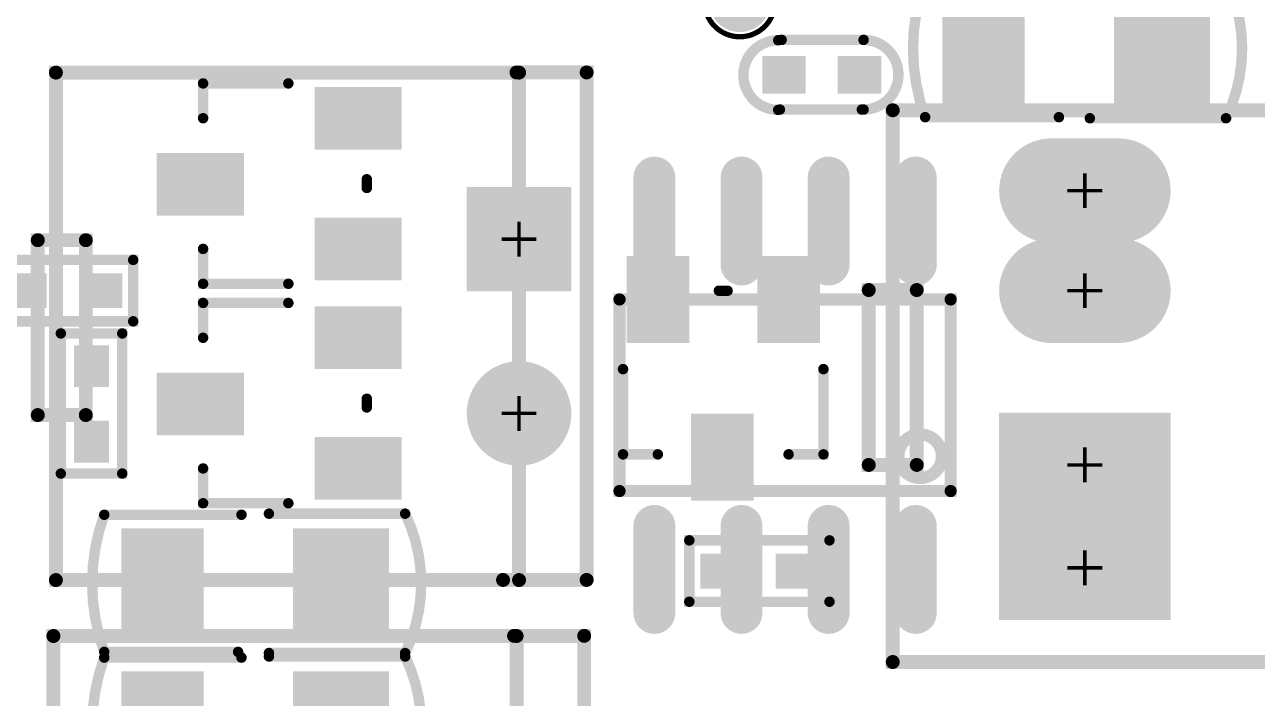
# Model space of a CAD drawing. Extents: x 68 to 180, y 55 to 144.
# Drawn here: x 82.87 to 100.83, y 88.81 to 98.64 of the extents above; entities that cross this region are included whole.
import ezdxf

# ---------------------------------------------------------------- set-up
doc = ezdxf.new("R2010")
doc.units = 0
doc.header["$MEASUREMENT"] = 0
doc.layers.get('0').update_dxf_attribs({"linetype": 'CONTINUOUS'})
for name, color, linetype in [('DRIL_PLTE_THRU_01', 16, 'CONTINUOUS'), ('DRIL_PLTE_THRU_02', 4, 'CONTINUOUS'), ('DRIL_PLTE_THRU_03', 96, 'CONTINUOUS'), ('DRIL_PLTE_THRU_04', 136, 'CONTINUOUS'), ('DRIL_PLTE_THRU_05', 34, 'CONTINUOUS'), ('DRIL_PLTE_THRU_06', 176, 'CONTINUOUS'), ('DRIL_SYMBOL', 2, 'CONTINUOUS'), ('PADS_BOT', 5, 'CONTINUOUS'), ('PADS_INNER', 1, 'CONTINUOUS'), ('PADS_TOP', 1, 'CONTINUOUS'), ('PART_BOT_2DLINE_00', 253, 'CONTINUOUS'), ('PART_BOT_2DLINE_01', 183, 'CONTINUOUS'), ('PART_BOT_2DLINE_126', 2, 'CONTINUOUS'), ('PART_TOP_2DLINE_00', 67, 'CONTINUOUS'), ('PART_TOP_2DLINE_01', 67, 'CONTINUOUS'), ('PART_TOP_2DLINE_126', 2, 'CONTINUOUS')]:
    doc.layers.add(name, color=color, linetype=linetype)

# ---------------------------------------------------------------- blocks, each defined once
blk = doc.blocks.new('SMOOTH_0$1524')
at = {"const_width": 0.0762}
blk.add_lwpolyline([(-0.0381, 0, 1), (0.0381, 0, 1)], format="xyb", close=True, dxfattribs=at)
blk = doc.blocks.new('PART_BODY_TOP_5741')
at = {"layer": 'PART_TOP_2DLINE_01', "const_width": 0.152}
blk.add_lwpolyline([(-1.1, 2.25), (4.1, 2.25), (4.1, -2.25), (-1.1, -2.25)], close=True, dxfattribs=at)
at = {"layer": 'PART_TOP_2DLINE_01'}
for p in [(-1.1, 2.25), (4.1, 2.25), (-1.1, -2.25), (4.1, -2.25)]:
    blk.add_blockref('SMOOTH_0$1524', p, dxfattribs=at)
blk = doc.blocks.new('DRIL_HOLE_0')
blk.add_lwpolyline([(0, 0, 1), (0, 0, 1)], format="xyb", close=True)
blk = doc.blocks.new('PAD_0')
blk.add_lwpolyline([(0, 0, 1), (0, 0, 1)], format="xyb", close=True)
blk = doc.blocks.new('PAD_10')
at = {"const_width": 1.8}
blk.add_lwpolyline([(-2.05, 0), (2.05, 0)], dxfattribs=at)
blk = doc.blocks.new('STK_TOP_26')
at = {"layer": 'DRIL_PLTE_THRU_01'}
blk.add_blockref('DRIL_HOLE_0', (0, 0), dxfattribs=at)
at = {"layer": 'DRIL_PLTE_THRU_02'}
blk.add_blockref('DRIL_HOLE_0', (0, 0), dxfattribs=at)
at = {"layer": 'DRIL_PLTE_THRU_03'}
blk.add_blockref('DRIL_HOLE_0', (0, 0), dxfattribs=at)
at = {"layer": 'DRIL_PLTE_THRU_04'}
blk.add_blockref('DRIL_HOLE_0', (0, 0), dxfattribs=at)
at = {"layer": 'DRIL_PLTE_THRU_05'}
blk.add_blockref('DRIL_HOLE_0', (0, 0), dxfattribs=at)
at = {"layer": 'DRIL_PLTE_THRU_06'}
blk.add_blockref('DRIL_HOLE_0', (0, 0), dxfattribs=at)
at = {"layer": 'PADS_BOT'}
blk.add_blockref('PAD_0', (0, 0), dxfattribs=at)
at = {"layer": 'PADS_INNER'}
blk.add_blockref('PAD_0', (0, 0), dxfattribs=at)
at = {"layer": 'PADS_TOP', "rotation": 90}
blk.add_blockref('PAD_10', (0, 0), dxfattribs=at)
blk = doc.blocks.new('SYM_TOP_24')
for name, p in [('STK_TOP_26', (0, 0)), ('STK_TOP_26', (3, 0)), ('PART_BODY_TOP_5741', (0, 0))]:
    blk.add_blockref(name, p)
blk = doc.blocks.new('PART_TOP_61')
blk.add_blockref('SYM_TOP_24', (0, 0))
blk = doc.blocks.new('PART_BODY_TOP_5731')
at = {"layer": 'PART_TOP_2DLINE_00', "const_width": 0.152}
blk.add_lwpolyline([(-1.028, -0.449), (-1.028, 0.446), (1.015, 0.446), (1.015, -0.449)], close=True, dxfattribs=at)
at = {"layer": 'PART_TOP_2DLINE_00'}
for p in [(-1.028, 0.446), (1.015, 0.446), (-1.028, -0.449), (1.015, -0.449)]:
    blk.add_blockref('SMOOTH_0$1524', p, dxfattribs=at)
blk = doc.blocks.new('PAD_1')
at = {"const_width": 0.508}
blk.add_lwpolyline([(-0.305, 0), (0.305, 0)], dxfattribs=at)
blk = doc.blocks.new('STK_TOP_14')
at = {"layer": 'DRIL_PLTE_THRU_01'}
blk.add_blockref('DRIL_HOLE_0', (0, 0), dxfattribs=at)
at = {"layer": 'DRIL_PLTE_THRU_02'}
blk.add_blockref('DRIL_HOLE_0', (0, 0), dxfattribs=at)
at = {"layer": 'DRIL_PLTE_THRU_03'}
blk.add_blockref('DRIL_HOLE_0', (0, 0), dxfattribs=at)
at = {"layer": 'DRIL_PLTE_THRU_04'}
blk.add_blockref('DRIL_HOLE_0', (0, 0), dxfattribs=at)
at = {"layer": 'DRIL_PLTE_THRU_05'}
blk.add_blockref('DRIL_HOLE_0', (0, 0), dxfattribs=at)
at = {"layer": 'DRIL_PLTE_THRU_06'}
blk.add_blockref('DRIL_HOLE_0', (0, 0), dxfattribs=at)
at = {"layer": 'PADS_BOT'}
blk.add_blockref('PAD_0', (0, 0), dxfattribs=at)
at = {"layer": 'PADS_INNER'}
blk.add_blockref('PAD_0', (0, 0), dxfattribs=at)
at = {"layer": 'PADS_TOP'}
blk.add_blockref('PAD_1', (0, 0), dxfattribs=at)
blk = doc.blocks.new('SYM_TOP_14')
for name, p in [('PART_BODY_TOP_5731', (0, 0)), ('STK_TOP_14', (-0.55, 0)), ('STK_TOP_14', (0.55, 0))]:
    blk.add_blockref(name, p)
blk = doc.blocks.new('PART_TOP_176')
blk.add_blockref('SYM_TOP_14', (0, 0))
blk = doc.blocks.new('PART_BODY_BOT_5731')
at = {"layer": 'PART_BOT_2DLINE_00', "const_width": 0.152}
blk.add_lwpolyline([(-1.028, -0.449), (-1.028, 0.446), (1.015, 0.446), (1.015, -0.449)], close=True, dxfattribs=at)
at = {"layer": 'PART_BOT_2DLINE_00'}
for p in [(-1.028, 0.446), (1.015, 0.446), (-1.028, -0.449), (1.015, -0.449)]:
    blk.add_blockref('SMOOTH_0$1524', p, dxfattribs=at)
blk = doc.blocks.new('STK_BOT_14')
at = {"layer": 'DRIL_PLTE_THRU_01'}
blk.add_blockref('DRIL_HOLE_0', (0, 0), dxfattribs=at)
at = {"layer": 'DRIL_PLTE_THRU_02'}
blk.add_blockref('DRIL_HOLE_0', (0, 0), dxfattribs=at)
at = {"layer": 'DRIL_PLTE_THRU_03'}
blk.add_blockref('DRIL_HOLE_0', (0, 0), dxfattribs=at)
at = {"layer": 'DRIL_PLTE_THRU_04'}
blk.add_blockref('DRIL_HOLE_0', (0, 0), dxfattribs=at)
at = {"layer": 'DRIL_PLTE_THRU_05'}
blk.add_blockref('DRIL_HOLE_0', (0, 0), dxfattribs=at)
at = {"layer": 'DRIL_PLTE_THRU_06'}
blk.add_blockref('DRIL_HOLE_0', (0, 0), dxfattribs=at)
at = {"layer": 'PADS_BOT'}
blk.add_blockref('PAD_1', (0, 0), dxfattribs=at)
at = {"layer": 'PADS_INNER'}
blk.add_blockref('PAD_0', (0, 0), dxfattribs=at)
at = {"layer": 'PADS_TOP'}
blk.add_blockref('PAD_0', (0, 0), dxfattribs=at)
blk = doc.blocks.new('SYM_BOT_14')
for name, p in [('PART_BODY_BOT_5731', (0, 0)), ('STK_BOT_14', (-0.55, 0)), ('STK_BOT_14', (0.55, 0))]:
    blk.add_blockref(name, p)
blk = doc.blocks.new('PART_BOT_204')
blk.add_blockref('SYM_BOT_14', (0, 0))
blk = doc.blocks.new('PART_BOT_206')
blk.add_blockref('SYM_BOT_14', (0, 0))
blk = doc.blocks.new('SMOOTH_0$2032')
at = {"const_width": 0.1016}
blk.add_lwpolyline([(-0.0508, 0, 1), (0.0508, 0, 1)], format="xyb", close=True, dxfattribs=at)
blk = doc.blocks.new('PART_BODY_TOP_5773')
at = {"layer": 'PART_TOP_2DLINE_00', "const_width": 0.203}
for points in [[(0, 3.15), (2.55, 3.15), (2.55, 2.45), (0, 2.45)], [(-2.874, 2.8), (5.172, 2.8), (5.172, -3.184), (-2.874, -3.184)]]:
    blk.add_lwpolyline(points, close=True, dxfattribs=at)
at = {"layer": 'PART_TOP_2DLINE_00'}
for p in [(0, 3.15), (2.55, 3.15), (-2.874, 2.8), (5.172, 2.8), (0, 2.45), (2.55, 2.45), (-2.874, -3.184), (5.172, -3.184)]:
    blk.add_blockref('SMOOTH_0$2032', p, dxfattribs=at)
blk = doc.blocks.new('DRIL_SYMBOL_0$889')
at = {"layer": 'DRIL_SYMBOL', "const_width": 0.0508}
for points in [[(0, -0.254), (0, 0.254)], [(-0.254, 0), (0.254, 0)]]:
    blk.add_lwpolyline(points, dxfattribs=at)
blk = doc.blocks.new('DRIL_HOLE_0$889')
at = {"const_width": 0.4445}
blk.add_lwpolyline([(-0.22225, 0, 1), (0.22225, 0, 1)], format="xyb", close=True, dxfattribs=at)
blk.add_blockref('DRIL_SYMBOL_0$889', (0, 0))
blk = doc.blocks.new('PAD_57')
at = {"const_width": 1.524}
blk.add_lwpolyline([(-1.25, 0), (1.25, 0)], dxfattribs=at)
blk = doc.blocks.new('STK_TOP_78')
at = {"layer": 'DRIL_PLTE_THRU_01'}
blk.add_blockref('DRIL_HOLE_0$889', (0, 0), dxfattribs=at)
at = {"layer": 'DRIL_PLTE_THRU_02'}
blk.add_blockref('DRIL_HOLE_0$889', (0, 0), dxfattribs=at)
at = {"layer": 'DRIL_PLTE_THRU_03'}
blk.add_blockref('DRIL_HOLE_0$889', (0, 0), dxfattribs=at)
at = {"layer": 'DRIL_PLTE_THRU_04'}
blk.add_blockref('DRIL_HOLE_0$889', (0, 0), dxfattribs=at)
at = {"layer": 'DRIL_PLTE_THRU_05'}
blk.add_blockref('DRIL_HOLE_0$889', (0, 0), dxfattribs=at)
at = {"layer": 'DRIL_PLTE_THRU_06'}
blk.add_blockref('DRIL_HOLE_0$889', (0, 0), dxfattribs=at)
at = {"layer": 'PADS_BOT', "rotation": 90}
blk.add_blockref('PAD_57', (0, 0), dxfattribs=at)
at = {"layer": 'PADS_INNER', "rotation": 90}
blk.add_blockref('PAD_57', (0, 0), dxfattribs=at)
at = {"layer": 'PADS_TOP', "rotation": 90}
blk.add_blockref('PAD_57', (0, 0), dxfattribs=at)
blk = doc.blocks.new('PAD_58')
at = {"const_width": 0.762}
blk.add_lwpolyline([(-0.488, -0.381), (0.488, -0.381, 1), (0.488, 0.381), (-0.488, 0.381, 1)], format="xyb", close=True, dxfattribs=at)
blk = doc.blocks.new('STK_TOP_77')
at = {"layer": 'DRIL_PLTE_THRU_01'}
blk.add_blockref('DRIL_HOLE_0$889', (0, 0), dxfattribs=at)
at = {"layer": 'DRIL_PLTE_THRU_02'}
blk.add_blockref('DRIL_HOLE_0$889', (0, 0), dxfattribs=at)
at = {"layer": 'DRIL_PLTE_THRU_03'}
blk.add_blockref('DRIL_HOLE_0$889', (0, 0), dxfattribs=at)
at = {"layer": 'DRIL_PLTE_THRU_04'}
blk.add_blockref('DRIL_HOLE_0$889', (0, 0), dxfattribs=at)
at = {"layer": 'DRIL_PLTE_THRU_05'}
blk.add_blockref('DRIL_HOLE_0$889', (0, 0), dxfattribs=at)
at = {"layer": 'DRIL_PLTE_THRU_06'}
blk.add_blockref('DRIL_HOLE_0$889', (0, 0), dxfattribs=at)
at = {"layer": 'PADS_BOT', "rotation": 90}
blk.add_blockref('PAD_58', (0, 0), dxfattribs=at)
at = {"layer": 'PADS_INNER', "rotation": 90}
blk.add_blockref('PAD_58', (0, 0), dxfattribs=at)
at = {"layer": 'PADS_TOP', "rotation": 90}
blk.add_blockref('PAD_58', (0, 0), dxfattribs=at)
blk = doc.blocks.new('SYM_TOP_56')
for name, p in [('PART_BODY_TOP_5773', (0, 0)), ('STK_TOP_78', (-1.5, 0)), ('STK_TOP_78', (0, 0)), ('STK_TOP_77', (2.54, 0)), ('STK_TOP_77', (4, 0))]:
    blk.add_blockref(name, p)
blk = doc.blocks.new('PART_TOP_225')
blk.add_blockref('SYM_TOP_56', (0, 0))
blk = doc.blocks.new('PART_BODY_TOP_5774')
at = {"layer": 'PART_TOP_2DLINE_00', "const_width": 0.203}
for points in [[(-2.432, -0.037), (-2.432, 0.985), (4.968, 0.985)], [(4.968, 0.985), (4.968, -0.233)]]:
    blk.add_lwpolyline(points, dxfattribs=at)
for points in [[(-2.43, 0), (4.97, 0), (4.97, -6.75), (-2.43, -6.75)], [(0.014, -6.314), (2.564, -6.314), (2.564, -7.014), (0.014, -7.014)]]:
    blk.add_lwpolyline(points, close=True, dxfattribs=at)
at = {"layer": 'PART_TOP_2DLINE_00'}
for p in [(-2.432, 0.985), (4.968, 0.985), (4.968, 0.985), (-2.432, -0.037), (-2.43, 0), (4.97, 0), (4.968, -0.233), (0.014, -6.314), (2.564, -6.314), (-2.43, -6.75), (4.97, -6.75), (0.014, -7.014), (2.564, -7.014)]:
    blk.add_blockref('SMOOTH_0$2032', p, dxfattribs=at)
blk = doc.blocks.new('PAD_6')
at = {"const_width": 0.762}
blk.add_lwpolyline([(0, -0.381, 1), (0, 0.381, 1)], format="xyb", close=True, dxfattribs=at)
blk = doc.blocks.new('PAD_5')
at = {"const_width": 1.524}
blk.add_lwpolyline([(-0.762, 0), (0.762, 0)], dxfattribs=at)
blk = doc.blocks.new('STK_TOP_80')
at = {"layer": 'DRIL_PLTE_THRU_01'}
blk.add_blockref('DRIL_HOLE_0$889', (0, 0), dxfattribs=at)
at = {"layer": 'DRIL_PLTE_THRU_02'}
blk.add_blockref('DRIL_HOLE_0$889', (0, 0), dxfattribs=at)
at = {"layer": 'DRIL_PLTE_THRU_03'}
blk.add_blockref('DRIL_HOLE_0$889', (0, 0), dxfattribs=at)
at = {"layer": 'DRIL_PLTE_THRU_04'}
blk.add_blockref('DRIL_HOLE_0$889', (0, 0), dxfattribs=at)
at = {"layer": 'DRIL_PLTE_THRU_05'}
blk.add_blockref('DRIL_HOLE_0$889', (0, 0), dxfattribs=at)
at = {"layer": 'DRIL_PLTE_THRU_06'}
blk.add_blockref('DRIL_HOLE_0$889', (0, 0), dxfattribs=at)
at = {"layer": 'PADS_BOT'}
blk.add_blockref('PAD_5', (0, 0), dxfattribs=at)
at = {"layer": 'PADS_INNER'}
blk.add_blockref('PAD_6', (0, 0), dxfattribs=at)
at = {"layer": 'PADS_TOP'}
blk.add_blockref('PAD_5', (0, 0), dxfattribs=at)
blk = doc.blocks.new('STK_TOP_79')
at = {"layer": 'DRIL_PLTE_THRU_01'}
blk.add_blockref('DRIL_HOLE_0$889', (0, 0), dxfattribs=at)
at = {"layer": 'DRIL_PLTE_THRU_02'}
blk.add_blockref('DRIL_HOLE_0$889', (0, 0), dxfattribs=at)
at = {"layer": 'DRIL_PLTE_THRU_03'}
blk.add_blockref('DRIL_HOLE_0$889', (0, 0), dxfattribs=at)
at = {"layer": 'DRIL_PLTE_THRU_04'}
blk.add_blockref('DRIL_HOLE_0$889', (0, 0), dxfattribs=at)
at = {"layer": 'DRIL_PLTE_THRU_05'}
blk.add_blockref('DRIL_HOLE_0$889', (0, 0), dxfattribs=at)
at = {"layer": 'DRIL_PLTE_THRU_06'}
blk.add_blockref('DRIL_HOLE_0$889', (0, 0), dxfattribs=at)
at = {"layer": 'PADS_BOT'}
blk.add_blockref('PAD_6', (0, 0), dxfattribs=at)
at = {"layer": 'PADS_INNER'}
blk.add_blockref('PAD_6', (0, 0), dxfattribs=at)
at = {"layer": 'PADS_TOP'}
blk.add_blockref('PAD_6', (0, 0), dxfattribs=at)
blk = doc.blocks.new('SYM_TOP_57')
for name, p in [('PART_BODY_TOP_5774', (0, 0)), ('STK_TOP_80', (0, 0)), ('STK_TOP_79', (2.54, 0))]:
    blk.add_blockref(name, p)
blk = doc.blocks.new('PART_TOP_227')
blk.add_blockref('SYM_TOP_57', (0, 0))
blk = doc.blocks.new('PART_TOP_228')
blk.add_blockref('SYM_TOP_57', (0, 0))
blk = doc.blocks.new('SMOOTH_0$1778')
at = {"const_width": 0.0889}
blk.add_lwpolyline([(-0.04445, 0, 1), (0.04445, 0, 1)], format="xyb", close=True, dxfattribs=at)
blk = doc.blocks.new('PART_BODY_BOT_5778')
at = {"layer": 'PART_BOT_2DLINE_00', "const_width": 0.178}
blk.add_lwpolyline([(-2.413, -1.397), (2.413, -1.397), (2.413, 1.397), (-2.413, 1.397)], close=True, dxfattribs=at)
at = {"layer": 'PART_BOT_2DLINE_01', "const_width": 0.178}
blk.add_lwpolyline([(-2.286, -0.889, 1), (-1.651, -0.889, 1)], format="xyb", close=True, dxfattribs=at)
at = {"layer": 'PART_BOT_2DLINE_00'}
for p in [(-2.413, 1.397), (2.413, 1.397), (-2.413, -1.397), (2.413, -1.397)]:
    blk.add_blockref('SMOOTH_0$1778', p, dxfattribs=at)
blk = doc.blocks.new('PAD_62')
at = {"const_width": 0.3048}
blk.add_lwpolyline([(-0.635, -0.1524), (0.635, -0.1524, 1), (0.635, 0.1524), (-0.635, 0.1524, 1)], format="xyb", close=True, dxfattribs=at)
blk = doc.blocks.new('STK_BOT_84')
at = {"layer": 'DRIL_PLTE_THRU_01'}
blk.add_blockref('DRIL_HOLE_0', (0, 0), dxfattribs=at)
at = {"layer": 'DRIL_PLTE_THRU_02'}
blk.add_blockref('DRIL_HOLE_0', (0, 0), dxfattribs=at)
at = {"layer": 'DRIL_PLTE_THRU_03'}
blk.add_blockref('DRIL_HOLE_0', (0, 0), dxfattribs=at)
at = {"layer": 'DRIL_PLTE_THRU_04'}
blk.add_blockref('DRIL_HOLE_0', (0, 0), dxfattribs=at)
at = {"layer": 'DRIL_PLTE_THRU_05'}
blk.add_blockref('DRIL_HOLE_0', (0, 0), dxfattribs=at)
at = {"layer": 'DRIL_PLTE_THRU_06'}
blk.add_blockref('DRIL_HOLE_0', (0, 0), dxfattribs=at)
at = {"layer": 'PADS_BOT', "rotation": 90}
blk.add_blockref('PAD_62', (0, 0), dxfattribs=at)
at = {"layer": 'PADS_INNER'}
blk.add_blockref('PAD_0', (0, 0), dxfattribs=at)
at = {"layer": 'PADS_TOP'}
blk.add_blockref('PAD_0', (0, 0), dxfattribs=at)
blk = doc.blocks.new('SYM_BOT_61')
for name, p in [('STK_BOT_84', (-1.905, 2.54)), ('STK_BOT_84', (-0.635, 2.54)), ('STK_BOT_84', (0.635, 2.54)), ('STK_BOT_84', (1.905, 2.54)), ('PART_BODY_BOT_5778', (0, 0)), ('STK_BOT_84', (-1.905, -2.54)), ('STK_BOT_84', (-0.635, -2.54)), ('STK_BOT_84', (0.635, -2.54)), ('STK_BOT_84', (1.905, -2.54))]:
    blk.add_blockref(name, p)
blk = doc.blocks.new('PART_BOT_235')
blk.add_blockref('SYM_BOT_61', (0, 0))
blk = doc.blocks.new('PART_BODY_TOP_5779')
at = {"layer": 'PART_TOP_2DLINE_00', "const_width": 0.152}
for points in [[(0, 2.259), (-0.508, 2.259), (-0.508, 1.016)], [(1.905, 2.259), (2.413, 2.259), (2.413, 1.016)]]:
    blk.add_lwpolyline(points, dxfattribs=at)
at = {"layer": 'PART_TOP_2DLINE_126', "const_width": 0.152}
blk.add_lwpolyline([(0.889, -0.127), (1.016, -0.127)], dxfattribs=at)
at = {"layer": 'PART_TOP_2DLINE_00'}
for p in [(-0.508, 2.259), (0, 2.259), (1.905, 2.259), (2.413, 2.259), (-0.508, 1.016), (2.413, 1.016)]:
    blk.add_blockref('SMOOTH_0$1524', p, dxfattribs=at)
at = {"layer": 'PART_TOP_2DLINE_126'}
for p in [(0.889, -0.127), (1.016, -0.127)]:
    blk.add_blockref('SMOOTH_0$1524', p, dxfattribs=at)
blk = doc.blocks.new('PAD_63')
at = {"const_width": 0.914}
blk.add_lwpolyline([(-0.635, 0), (0.635, 0)], dxfattribs=at)
blk = doc.blocks.new('STK_TOP_85')
at = {"layer": 'DRIL_PLTE_THRU_01'}
blk.add_blockref('DRIL_HOLE_0', (0, 0), dxfattribs=at)
at = {"layer": 'DRIL_PLTE_THRU_02'}
blk.add_blockref('DRIL_HOLE_0', (0, 0), dxfattribs=at)
at = {"layer": 'DRIL_PLTE_THRU_03'}
blk.add_blockref('DRIL_HOLE_0', (0, 0), dxfattribs=at)
at = {"layer": 'DRIL_PLTE_THRU_04'}
blk.add_blockref('DRIL_HOLE_0', (0, 0), dxfattribs=at)
at = {"layer": 'DRIL_PLTE_THRU_05'}
blk.add_blockref('DRIL_HOLE_0', (0, 0), dxfattribs=at)
at = {"layer": 'DRIL_PLTE_THRU_06'}
blk.add_blockref('DRIL_HOLE_0', (0, 0), dxfattribs=at)
at = {"layer": 'PADS_BOT'}
blk.add_blockref('PAD_0', (0, 0), dxfattribs=at)
at = {"layer": 'PADS_INNER'}
blk.add_blockref('PAD_0', (0, 0), dxfattribs=at)
at = {"layer": 'PADS_TOP', "rotation": 90}
blk.add_blockref('PAD_63', (0, 0), dxfattribs=at)
blk = doc.blocks.new('SYM_TOP_62')
for name, p in [('STK_TOP_85', (0.9652, 2.29997)), ('PART_BODY_TOP_5779', (0, 0)), ('STK_TOP_85', (0, 0)), ('STK_TOP_85', (1.905, 0))]:
    blk.add_blockref(name, p)
blk = doc.blocks.new('PART_TOP_236')
blk.add_blockref('SYM_TOP_62', (0, 0))
blk = doc.blocks.new('PART_BODY_BOT_5779')
at = {"layer": 'PART_BOT_2DLINE_00', "const_width": 0.152}
for points in [[(0, 2.259), (-0.508, 2.259), (-0.508, 1.016)], [(1.905, 2.259), (2.413, 2.259), (2.413, 1.016)]]:
    blk.add_lwpolyline(points, dxfattribs=at)
at = {"layer": 'PART_BOT_2DLINE_126', "const_width": 0.152}
blk.add_lwpolyline([(0.889, -0.127), (1.016, -0.127)], dxfattribs=at)
at = {"layer": 'PART_BOT_2DLINE_00'}
for p in [(-0.508, 2.259), (0, 2.259), (1.905, 2.259), (2.413, 2.259), (-0.508, 1.016), (2.413, 1.016)]:
    blk.add_blockref('SMOOTH_0$1524', p, dxfattribs=at)
at = {"layer": 'PART_BOT_2DLINE_126'}
for p in [(0.889, -0.127), (1.016, -0.127)]:
    blk.add_blockref('SMOOTH_0$1524', p, dxfattribs=at)
blk = doc.blocks.new('STK_BOT_85')
at = {"layer": 'DRIL_PLTE_THRU_01'}
blk.add_blockref('DRIL_HOLE_0', (0, 0), dxfattribs=at)
at = {"layer": 'DRIL_PLTE_THRU_02'}
blk.add_blockref('DRIL_HOLE_0', (0, 0), dxfattribs=at)
at = {"layer": 'DRIL_PLTE_THRU_03'}
blk.add_blockref('DRIL_HOLE_0', (0, 0), dxfattribs=at)
at = {"layer": 'DRIL_PLTE_THRU_04'}
blk.add_blockref('DRIL_HOLE_0', (0, 0), dxfattribs=at)
at = {"layer": 'DRIL_PLTE_THRU_05'}
blk.add_blockref('DRIL_HOLE_0', (0, 0), dxfattribs=at)
at = {"layer": 'DRIL_PLTE_THRU_06'}
blk.add_blockref('DRIL_HOLE_0', (0, 0), dxfattribs=at)
at = {"layer": 'PADS_BOT', "rotation": 90}
blk.add_blockref('PAD_63', (0, 0), dxfattribs=at)
at = {"layer": 'PADS_INNER'}
blk.add_blockref('PAD_0', (0, 0), dxfattribs=at)
at = {"layer": 'PADS_TOP'}
blk.add_blockref('PAD_0', (0, 0), dxfattribs=at)
blk = doc.blocks.new('SYM_BOT_62')
for name, p in [('STK_BOT_85', (0.9652, 2.29997)), ('PART_BODY_BOT_5779', (0, 0)), ('STK_BOT_85', (0, 0)), ('STK_BOT_85', (1.905, 0))]:
    blk.add_blockref(name, p)
blk = doc.blocks.new('PART_BOT_239')
blk.add_blockref('SYM_BOT_62', (0, 0))
blk = doc.blocks.new('PART_BODY_BOT_5792')
at = {"layer": 'PART_BOT_2DLINE_00', "const_width": 0.1524}
for points in [[(-0.6096, -0.508, -1), (-0.6096, 0.508)], [(0.633804, 0.502572, -1), (0.633804, -0.513428)]]:
    blk.add_lwpolyline(points, format="xyb", dxfattribs=at)
for points in [[(-0.6096, 0.508), (0.5842, 0.508)], [(-0.5842, -0.508), (0.6096, -0.508)]]:
    blk.add_lwpolyline(points, dxfattribs=at)
at = {"layer": 'PART_BOT_2DLINE_00'}
for p in [(-0.6096, 0.508), (-0.6096, 0.508), (0.5842, 0.508), (0.633804, 0.502572), (-0.6096, -0.508), (-0.5842, -0.508), (0.6096, -0.508), (0.633804, -0.513428)]:
    blk.add_blockref('SMOOTH_0$1524', p, dxfattribs=at)
blk = doc.blocks.new('PAD_79')
at = {"const_width": 0.55}
blk.add_lwpolyline([(-0.3175, 0), (0.3175, 0)], dxfattribs=at)
blk = doc.blocks.new('STK_BOT_110')
at = {"layer": 'DRIL_PLTE_THRU_01'}
blk.add_blockref('DRIL_HOLE_0', (0, 0), dxfattribs=at)
at = {"layer": 'DRIL_PLTE_THRU_02'}
blk.add_blockref('DRIL_HOLE_0', (0, 0), dxfattribs=at)
at = {"layer": 'DRIL_PLTE_THRU_03'}
blk.add_blockref('DRIL_HOLE_0', (0, 0), dxfattribs=at)
at = {"layer": 'DRIL_PLTE_THRU_04'}
blk.add_blockref('DRIL_HOLE_0', (0, 0), dxfattribs=at)
at = {"layer": 'DRIL_PLTE_THRU_05'}
blk.add_blockref('DRIL_HOLE_0', (0, 0), dxfattribs=at)
at = {"layer": 'DRIL_PLTE_THRU_06'}
blk.add_blockref('DRIL_HOLE_0', (0, 0), dxfattribs=at)
at = {"layer": 'PADS_BOT'}
blk.add_blockref('PAD_79', (0, 0), dxfattribs=at)
at = {"layer": 'PADS_INNER'}
blk.add_blockref('PAD_0', (0, 0), dxfattribs=at)
at = {"layer": 'PADS_TOP'}
blk.add_blockref('PAD_0', (0, 0), dxfattribs=at)
blk = doc.blocks.new('SYM_BOT_75')
for name, p in [('PART_BODY_BOT_5792', (0, 0)), ('STK_BOT_110', (-0.55, 0)), ('STK_BOT_110', (0.55, 0))]:
    blk.add_blockref(name, p)
blk = doc.blocks.new('PART_BOT_466')
blk.add_blockref('SYM_BOT_75', (0, 0))
blk = doc.blocks.new('PART_BOT_516')
blk.add_blockref('SYM_BOT_62', (0, 0))
blk = doc.blocks.new('PART_BODY_TOP_5800')
at = {"layer": 'PART_TOP_2DLINE_00', "const_width": 0.0762}
blk.add_lwpolyline([(0.514, 0, 1), (-0.514, 0, 1)], format="xyb", close=True, dxfattribs=at)
blk = doc.blocks.new('PAD_85')
at = {"const_width": 0.4445}
blk.add_lwpolyline([(0, -0.22225, 1), (0, 0.22225, 1)], format="xyb", close=True, dxfattribs=at)
blk = doc.blocks.new('STK_TOP_119')
at = {"layer": 'DRIL_PLTE_THRU_01'}
blk.add_blockref('DRIL_HOLE_0', (0, 0), dxfattribs=at)
at = {"layer": 'DRIL_PLTE_THRU_02'}
blk.add_blockref('DRIL_HOLE_0', (0, 0), dxfattribs=at)
at = {"layer": 'DRIL_PLTE_THRU_03'}
blk.add_blockref('DRIL_HOLE_0', (0, 0), dxfattribs=at)
at = {"layer": 'DRIL_PLTE_THRU_04'}
blk.add_blockref('DRIL_HOLE_0', (0, 0), dxfattribs=at)
at = {"layer": 'DRIL_PLTE_THRU_05'}
blk.add_blockref('DRIL_HOLE_0', (0, 0), dxfattribs=at)
at = {"layer": 'DRIL_PLTE_THRU_06'}
blk.add_blockref('DRIL_HOLE_0', (0, 0), dxfattribs=at)
at = {"layer": 'PADS_BOT'}
blk.add_blockref('PAD_0', (0, 0), dxfattribs=at)
at = {"layer": 'PADS_INNER'}
blk.add_blockref('PAD_0', (0, 0), dxfattribs=at)
at = {"layer": 'PADS_TOP'}
blk.add_blockref('PAD_85', (0, 0), dxfattribs=at)
blk = doc.blocks.new('SYM_TOP_83')
for name in ['PART_BODY_TOP_5800', 'STK_TOP_119']:
    blk.add_blockref(name, (0, 0))
blk = doc.blocks.new('PART_TOP_522')
blk.add_blockref('SYM_TOP_83', (0, 0))
blk = doc.blocks.new('PART_BODY_BOT_5801')
at = {"layer": 'PART_BOT_2DLINE_00', "const_width": 0.152}
for points in [[(-0.25, 1.016), (-2.235, 1.016, 0.230409), (-2.235, -1.016), (-0.25, -1.016)], [(0.2, -1), (2.15, -1, 0.176327), (2.15, 1), (0.15, 1)]]:
    blk.add_lwpolyline(points, format="xyb", dxfattribs=at)
at = {"layer": 'PART_BOT_2DLINE_00'}
for p in [(-2.235, 1.016), (-0.25, 1.016), (0.15, 1), (2.15, 1), (-2.235, -1.016), (-0.25, -1.016), (0.2, -1), (2.15, -1)]:
    blk.add_blockref('SMOOTH_0$1524', p, dxfattribs=at)
blk = doc.blocks.new('PAD_86')
at = {"const_width": 1.399997}
blk.add_lwpolyline([(-0.799998, 0), (0.799998, 0)], dxfattribs=at)
blk = doc.blocks.new('STK_BOT_23')
at = {"layer": 'DRIL_PLTE_THRU_01'}
blk.add_blockref('DRIL_HOLE_0', (0, 0), dxfattribs=at)
at = {"layer": 'DRIL_PLTE_THRU_02'}
blk.add_blockref('DRIL_HOLE_0', (0, 0), dxfattribs=at)
at = {"layer": 'DRIL_PLTE_THRU_03'}
blk.add_blockref('DRIL_HOLE_0', (0, 0), dxfattribs=at)
at = {"layer": 'DRIL_PLTE_THRU_04'}
blk.add_blockref('DRIL_HOLE_0', (0, 0), dxfattribs=at)
at = {"layer": 'DRIL_PLTE_THRU_05'}
blk.add_blockref('DRIL_HOLE_0', (0, 0), dxfattribs=at)
at = {"layer": 'DRIL_PLTE_THRU_06'}
blk.add_blockref('DRIL_HOLE_0', (0, 0), dxfattribs=at)
at = {"layer": 'PADS_BOT', "rotation": 90}
blk.add_blockref('PAD_86', (0, 0), dxfattribs=at)
at = {"layer": 'PADS_INNER'}
blk.add_blockref('PAD_0', (0, 0), dxfattribs=at)
at = {"layer": 'PADS_TOP'}
blk.add_blockref('PAD_0', (0, 0), dxfattribs=at)
blk = doc.blocks.new('PAD_87')
at = {"const_width": 1.199997}
blk.add_lwpolyline([(-0.799998, 0), (0.799998, 0)], dxfattribs=at)
blk = doc.blocks.new('STK_BOT_22')
at = {"layer": 'DRIL_PLTE_THRU_01'}
blk.add_blockref('DRIL_HOLE_0', (0, 0), dxfattribs=at)
at = {"layer": 'DRIL_PLTE_THRU_02'}
blk.add_blockref('DRIL_HOLE_0', (0, 0), dxfattribs=at)
at = {"layer": 'DRIL_PLTE_THRU_03'}
blk.add_blockref('DRIL_HOLE_0', (0, 0), dxfattribs=at)
at = {"layer": 'DRIL_PLTE_THRU_04'}
blk.add_blockref('DRIL_HOLE_0', (0, 0), dxfattribs=at)
at = {"layer": 'DRIL_PLTE_THRU_05'}
blk.add_blockref('DRIL_HOLE_0', (0, 0), dxfattribs=at)
at = {"layer": 'DRIL_PLTE_THRU_06'}
blk.add_blockref('DRIL_HOLE_0', (0, 0), dxfattribs=at)
at = {"layer": 'PADS_BOT', "rotation": 90}
blk.add_blockref('PAD_87', (0, 0), dxfattribs=at)
at = {"layer": 'PADS_INNER'}
blk.add_blockref('PAD_0', (0, 0), dxfattribs=at)
at = {"layer": 'PADS_TOP'}
blk.add_blockref('PAD_0', (0, 0), dxfattribs=at)
blk = doc.blocks.new('SYM_BOT_84')
for name, p in [('STK_BOT_23', (-1.3, 0)), ('STK_BOT_22', (1.3, 0)), ('PART_BODY_BOT_5801', (0, 0))]:
    blk.add_blockref(name, p)
blk = doc.blocks.new('PART_BOT_524')
blk.add_blockref('SYM_BOT_84', (0, 0))
blk = doc.blocks.new('PART_BOT_527')
blk.add_blockref('SYM_BOT_84', (0, 0))
blk = doc.blocks.new('PART_BOT_534')
blk.add_blockref('SYM_BOT_84', (0, 0))

msp = doc.modelspace()

# ---------------------------------------------------------------- block references
for name, p in [('PART_TOP_61', (88.107, 101.179)), ('PART_TOP_522', (93.288, 98.973))]:
    msp.add_blockref(name, p)
at = {"xscale": -1}
for name, p in [('PART_BOT_527', (98.139, 98.287)), ('PART_BOT_466', (94.482, 97.906)), ('PART_BOT_235', (93.948, 93.232)), ('PART_BOT_524', (86.176, 90.489)), ('PART_BOT_534', (86.176, 88.406))]:
    msp.add_blockref(name, p, dxfattribs=at)
for name, p, rotation in [('PART_TOP_228', (90.071, 95.507), 270), ('PART_TOP_225', (98.317, 92.216), 90), ('PART_TOP_236', (93.999, 94.629), 180), ('PART_TOP_176', (93.567, 90.667), 180), ('PART_TOP_227', (90.035, 87.291), 270)]:
    msp.add_blockref(name, p, dxfattribs=dict(rotation=rotation))
for name, p, rotation in [('PART_BOT_239', (87.725, 97.271), 90), ('PART_BOT_206', (83.433, 94.756), 180), ('PART_BOT_516', (87.725, 94.07), 90), ('PART_BOT_204', (83.839, 93.105), 90)]:
    msp.add_blockref(name, p, dxfattribs=dict(at, rotation=rotation))

doc.saveas('drawing.dxf')
